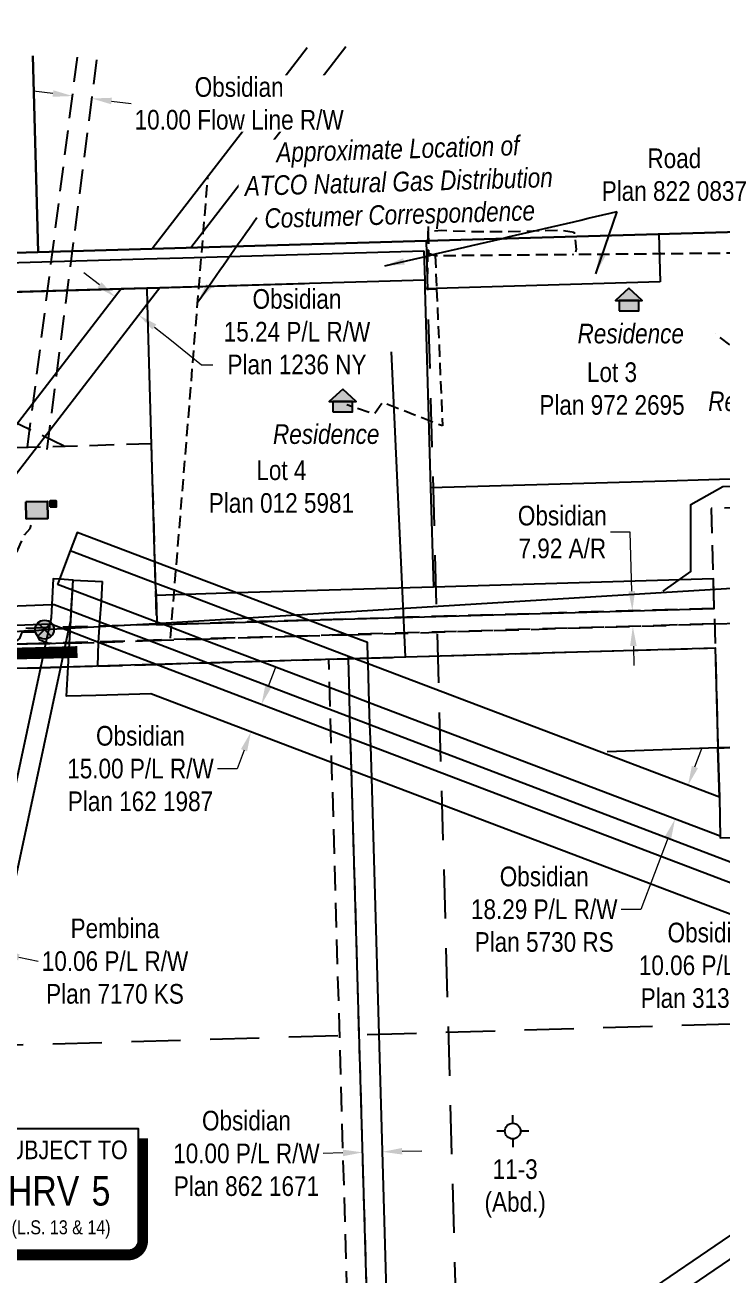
# Model space of a CAD drawing. Extents: x 636334 to 639542, y 5906010 to 5907861.
# Drawn here: x 636681 to 637035, y 5906446 to 5907082 of the extents above; entities that cross this region are included whole.
import ezdxf
from ezdxf.enums import TextEntityAlignment as Align

# ---------------------------------------------------------------- set-up
doc = ezdxf.new("R2010")
doc.units = 0
doc.header["$LTSCALE"] = 5
doc.header["$PDSIZE"] = 0.5
for name, pattern in [('foc-ACCESSROAD', [3.75, 2.5, -1.25]), ('foc-FLOWLINE', [3.75, 2.5, -1.25]), ('foc-LSD', [8, 5, -3]), ('POWERLINE5', [7.8, 2.4, -0.6, 0.6, -0.6, 0.6, -0.6, 2.4]), ('UG_PIPE', [1.875, 1.25, -0.625])]:
    doc.linetypes.add(name, pattern=pattern)
doc.layers.get('Defpoints').update_dxf_attribs({"color": 9})
for name, color, linetype in [('AS-PIPE-UG', 44, 'UG_PIPE'), ('AS-PIPE-UG-T', 44, 'Continuous'), ('AS-POWER', 104, 'foc-POWER'), ('AS-POWER-EXISTING', 72, 'POWERLINE5'), ('AS-RESIDENCE', 14, 'Continuous'), ('AS-ROADS', 254, 'Continuous'), ('AS-TELUS', 224, 'foc-TEL'), ('C-AR', 13, 'foc-ACCESSROAD'), ('C-FLOWLINE', 13, 'foc-FLOWLINE'), ('C-RW', 13, 'Continuous'), ('C-WS', 13, 'foc-ACCESSROAD'), ('CG-NOTES', 7, 'Continuous'), ('CTW', 7, 'Continuous'), ('F-RW', 190, 'Continuous'), ('F-WS-S', 8, 'Continuous'), ('L-SEC', 7, 'Continuous'), ('L-SECTION-LSD', 7, 'foc-LSD'), ('L-TITLEDB', 4, 'Continuous'), ('L-TITLEDB-T', 4, 'Continuous')]:
    doc.layers.add(name, color=color, linetype=linetype)
doc.layers.add('AS-STRUCTURE', color=7, linetype='Continuous', lineweight=30, true_color=0x595959)
doc.layers.add('AS-STRUCTURE-H', color=7, linetype='Continuous', true_color=0xa8a8a8)
for name, color, linetype, lineweight in [('C-AR-T', 13, 'Continuous', 9), ('C-FLOWLINE-T', 13, 'Continuous', 9), ('C-RW-T', 13, 'Continuous', 9), ('F-RW-T', 190, 'Continuous', 9)]:
    doc.layers.add(name, color=color, linetype=linetype, lineweight=lineweight)
doc.styles.add('80CG', font='ARIALN.TTF', dxfattribs={"height": 10})
doc.styles.add('80L', font='ARIALN.TTF', dxfattribs={"height": 10})
doc.styles.add('foc-LtypeFont', font='ARIALN.TTF', dxfattribs={"height": 7.35})
doc.styles.add('HRV', font='ARIALN.TTF', dxfattribs={"height": 3})
doc.linetypes.add('foc-POWER', pattern='A,6,-1,["P",foc-LtypeFont,S=0.2,R=0,X=-0.625,Y=-0.75],-1.24,4', length=12.24)
doc.linetypes.add('foc-TEL', pattern='A,2,-1,["T",foc-LtypeFont,S=0.2,R=0,X=-0.425,Y=-0.75],-1.24,8', length=12.24)
doc.dimstyles.new('Compass 5 000', dxfattribs={"dimscale": 5, "dimtxt": 9, "dimasz": 2, "dimexe": 0.2, "dimexo": 0.0625, "dimgap": 0.5, "dimtad": 0, "dimtih": 1, "dimtoh": 1, "dimzin": 0, "dimdsep": 46, "dimtxsty": '80CG', "dimcen": 0.1, "dimse1": 1, "dimse2": 1, "dimclrd": 256, "dimclrt": 256, "dimaunit": 1, "dimadec": 4, "dimazin": 0, "dimtfac": 0.06, "dimtofl": 0, "dimtmove": 0, "dimatfit": 1, "dimfxl": 0.2, "dimtolj": 1, "dimtzin": 0, "dimlwd": -1, "dimarcsym": 0})

# ---------------------------------------------------------------- blocks, each defined once
blk = doc.blocks.new('POWERPOLE')
h = blk.add_hatch(color=255)
edge = h.paths.add_edge_path()
edge.add_arc((0, 0), 0.96, 0, 360)
at = {"linetype": 'Continuous'}
for p, q in [((0.68, -0.68), (-0.68, 0.68)), ((-0.68, -0.68), (0.68, 0.68))]:
    blk.add_line(p, q, dxfattribs=at)
blk.add_circle((0, 0), 0.96, dxfattribs=at)
blk = doc.blocks.new('HRV')
blk.add_lwpolyline([(-35.14, 31.6), (37.21, 31.6), (37.21, -25.54, -0.414214), (32.21, -30.54), (-40.14, -30.54), (-40.14, 26.6, -0.414214)], format="xyb", close=True)
at = {"const_width": 5, "flags": 128}
blk.add_lwpolyline([(-35.14, -33.04), (32.21, -33.04, 0.414214), (39.71, -25.54), (39.71, 26.6)], format="xyb", dxfattribs=at)
at = {"style": '80L'}
blk.add_text('SUBJECT TO', height=9.5, dxfattribs=at).set_placement((-2.01, 13.06), align=Align.BOTTOM_CENTER)
blk.add_attdef('(N.W.1/4 00)', text='', height=7.12, dxfattribs=at).set_placement((-2.01, -24.45), align=Align.BOTTOM_CENTER)
at = {"layer": 'CTW', "color": 3, "style": 'HRV'}
blk.add_text('HRV', height=15, dxfattribs=at).set_placement((-10.88, -0.18), align=Align.MIDDLE_CENTER)
blk.add_attdef('0', text='', height=15, dxfattribs=at).set_placement((18.28, -0.18), align=Align.MIDDLE_CENTER)
blk = doc.blocks.new('*D512')
at = {"layer": 'C-AR-T', "transparency": 16777216}
for p, q in [((636988.66, 5906823.54), (636978.66, 5906823.54)), ((636989.54, 5906793.52), (636988.66, 5906823.54)), ((636990.36, 5906765.59), (636990.65, 5906755.6))]:
    blk.add_line(p, q, dxfattribs=at)
for points in [[(636991.21, 5906793.57), (636987.88, 5906793.47), (636989.83, 5906783.52)], [(636992.02, 5906765.64), (636988.69, 5906765.54), (636990.06, 5906775.59)]]:
    blk.add_solid(points, dxfattribs=at)
at = {"layer": 'Defpoints', "color": 0, "transparency": 16777216}
for p in [(636985.19, 5906783.39), (636989.83, 5906783.52), (636985.42, 5906775.45)]:
    blk.add_point(p, dxfattribs=at)
at = {"layer": 'C-AR-T', "transparency": 16777216, "insert": (636954.22, 5906823.54), "char_height": 10, "attachment_point": 5, "style": '80CG'}
blk.add_mtext('\\A1;Obsidian\\P7.92 A/R', dxfattribs=at)
blk = doc.blocks.new('*D517')
at = {"layer": 'C-FLOWLINE-T', "transparency": 16777216}
for p, q in [((636695.23, 5907046.76), (636685.31, 5907048.03)), ((636724.99, 5907042.95), (636734.9, 5907041.68))]:
    blk.add_line(p, q, dxfattribs=at)
for points in [[(636695.44, 5907048.41), (636695.02, 5907045.1), (636705.15, 5907045.49)], [(636725.2, 5907044.6), (636724.77, 5907041.3), (636715.07, 5907044.22)]]:
    blk.add_solid(points, dxfattribs=at)
at = {"layer": 'Defpoints', "color": 0, "transparency": 16777216}
for p in [(636715.07, 5907044.22), (636700.94, 5907012.56), (636710.85, 5907011.3)]:
    blk.add_point(p, dxfattribs=at)
at = {"layer": 'C-FLOWLINE-T', "transparency": 16777216, "insert": (636789.9, 5907041.68), "char_height": 10, "attachment_point": 5, "style": '80CG', "bg_fill": 3, "box_fill_scale": 1.1, "bg_fill_color": 256, "bg_fill_true_color": 13158600, "bg_fill_transparency": 0}
blk.add_mtext('\\A1;Obsidian \\P10.00 Flow Line R/W', dxfattribs=at)
blk = doc.blocks.new('*D518')
at = {"layer": 'C-RW-T', "transparency": 16777216}
for p, q in [((636842.68, 5906507.59), (636832.68, 5906507.31)), ((636872.76, 5906508.45), (636882.75, 5906508.74))]:
    blk.add_line(p, q, dxfattribs=at)
for points in [[(636872.71, 5906510.12), (636872.8, 5906506.79), (636862.76, 5906508.17)], [(636842.63, 5906509.26), (636842.73, 5906505.93), (636852.68, 5906507.88)]]:
    blk.add_solid(points, dxfattribs=at)
at = {"layer": 'Defpoints', "color": 0, "transparency": 16777216}
for p in [(636851.4, 5906552.33), (636861.49, 5906552.62), (636862.76, 5906508.17)]:
    blk.add_point(p, dxfattribs=at)
at = {"layer": 'C-RW-T', "transparency": 16777216, "insert": (636793.6, 5906507.31), "char_height": 10, "attachment_point": 5, "style": '80CG'}
blk.add_mtext('\\A1;Obsidian \\P10.00 P/L R/W  \\PPlan 862 1671', dxfattribs=at)
blk = doc.blocks.new('*D519')
at = {"layer": 'C-RW-T', "transparency": 16777216}
for p, q in [((636804.79, 5906745.2), (636808.34, 5906754.55)), ((636792.36, 5906712.5), (636788.81, 5906703.16)), ((636788.81, 5906703.16), (636778.81, 5906703.16))]:
    blk.add_line(p, q, dxfattribs=at)
for points in [[(636803.23, 5906745.8), (636806.35, 5906744.61), (636801.24, 5906735.86)], [(636790.8, 5906713.1), (636793.92, 5906711.91), (636795.91, 5906721.85)]]:
    blk.add_solid(points, dxfattribs=at)
at = {"layer": 'Defpoints', "color": 0, "transparency": 16777216}
for p in [(636804.72, 5906734.54), (636795.91, 5906721.85), (636799.39, 5906720.53)]:
    blk.add_point(p, dxfattribs=at)
at = {"layer": 'C-RW-T', "transparency": 16777216, "insert": (636739.72, 5906703.16), "char_height": 10, "attachment_point": 5, "style": '80CG'}
blk.add_mtext('\\A1;Obsidian \\P15.00 P/L R/W \\PPlan 162 1987', dxfattribs=at)
blk = doc.blocks.new('*D520')
at = {"layer": 'C-RW-T', "transparency": 16777216}
for p, q in [((637095.52, 5906645.23), (637099.08, 5906654.58)), ((637084.83, 5906617.17), (637079.45, 5906603.03)), ((637079.45, 5906603.03), (637069.45, 5906603.03))]:
    blk.add_line(p, q, dxfattribs=at)
for points in [[(637093.96, 5906645.83), (637097.08, 5906644.64), (637091.96, 5906635.89)], [(637083.27, 5906617.76), (637086.39, 5906616.57), (637088.39, 5906626.51)]]:
    blk.add_solid(points, dxfattribs=at)
at = {"layer": 'Defpoints', "color": 0, "transparency": 16777216}
for p in [(637088.39, 5906626.51), (637117.6, 5906626.12), (637114.03, 5906616.75)]:
    blk.add_point(p, dxfattribs=at)
at = {"layer": 'C-RW-T', "transparency": 16777216, "insert": (637030.36, 5906603.03), "char_height": 10, "attachment_point": 5, "style": '80CG'}
blk.add_mtext('\\A1;Obsidian \\P10.06 P/L R/W  \\PPlan 3133 MC', dxfattribs=at)
blk = doc.blocks.new('*D521')
at = {"layer": 'C-RW-T', "transparency": 16777216}
for p, q in [((637021.65, 5906704.03), (637025.2, 5906713.38)), ((637008.02, 5906668.2), (636994.08, 5906631.57)), ((636994.08, 5906631.57), (636984.08, 5906631.57))]:
    blk.add_line(p, q, dxfattribs=at)
for points in [[(637020.09, 5906704.62), (637023.21, 5906703.44), (637018.09, 5906694.68)], [(637006.46, 5906668.79), (637009.58, 5906667.61), (637011.57, 5906677.55)]]:
    blk.add_solid(points, dxfattribs=at)
at = {"layer": 'Defpoints', "color": 0, "transparency": 16777216}
for p in [(636963.96, 5906715.27), (636957.44, 5906698.14), (637011.57, 5906677.55)]:
    blk.add_point(p, dxfattribs=at)
at = {"layer": 'C-RW-T', "transparency": 16777216, "insert": (636945, 5906631.57), "char_height": 10, "attachment_point": 5, "style": '80CG'}
blk.add_mtext('\\A1;Obsidian \\P18.29 P/L R/W \\PPlan 5730 RS ', dxfattribs=at)
blk = doc.blocks.new('*D522')
at = {"layer": 'C-RW-T', "transparency": 16777216}
for p, q in [((636718.88, 5906949.41), (636710.96, 5906955.51)), ((636746.78, 5906927.91), (636754.71, 5906921.81))]:
    blk.add_line(p, q, dxfattribs=at)
for points in [[(636719.9, 5906950.73), (636717.86, 5906948.09), (636726.8, 5906943.31)], [(636747.8, 5906929.23), (636745.77, 5906926.59), (636738.86, 5906934.01)]]:
    blk.add_solid(points, dxfattribs=at)
at = {"layer": 'Defpoints', "color": 0, "transparency": 16777216}
for p in [(636726.8, 5906943.31), (636688.34, 5906893.39), (636700.4, 5906884.1)]:
    blk.add_point(p, dxfattribs=at)
at = {"layer": 'C-RW-T', "transparency": 16777216, "insert": (636819.3, 5906925.48), "char_height": 10, "width": 379.244, "attachment_point": 5, "style": '80CG'}
blk.add_mtext('\\A1;Obsidian\\P15.24 P/L R/W \\PPlan 1236 NY  ', dxfattribs=at)
blk = doc.blocks.new('*D528')
at = {"layer": 'Defpoints', "color": 0, "transparency": 16777216}
for p in [(636668.12, 5906609.35), (636652.55, 5906584.56), (636662.38, 5906582.46)]:
    blk.add_point(p, dxfattribs=at)
at = {"layer": 'F-RW-T', "transparency": 16777216}
for p, q in [((636648.51, 5906613.54), (636638.73, 5906615.63)), ((636677.9, 5906607.26), (636687.68, 5906605.17))]:
    blk.add_line(p, q, dxfattribs=at)
for points in [[(636648.86, 5906615.17), (636648.17, 5906611.91), (636658.29, 5906611.45)], [(636678.25, 5906608.89), (636677.55, 5906605.63), (636668.12, 5906609.35)]]:
    blk.add_solid(points, dxfattribs=at)
at = {"layer": 'F-RW-T', "transparency": 16777216, "insert": (636726.77, 5906605.17), "char_height": 10, "attachment_point": 5, "style": '80CG'}
blk.add_mtext('\\A1;Pembina\\P10.06 P/L R/W  \\PPlan 7170 KS', dxfattribs=at)
blk = doc.blocks.new('res_occ')
for points in [[(0.1, 0.89), (-1.26, -0.37), (1.46, -0.37)], [(-0.9, -1.43), (1.1, -1.43), (1.1, -0.37), (-0.9, -0.37)]]:
    blk.add_hatch(color=14).paths.add_polyline_path(points)
at = {"color": 14}
for points in [[(0.1, 0.89), (-1.26, -0.37), (1.46, -0.37)], [(-0.9, -1.43), (1.1, -1.43), (1.1, -0.37), (-0.9, -0.37)]]:
    blk.add_lwpolyline(points, close=True, dxfattribs=at)
blk = doc.blocks.new('GABD')
for p, q in [((0, 0.81), (0, 1.62)), ((-0.81, 0), (-1.62, 0)), ((1.62, 0), (0.81, 0)), ((0, -0.81), (0, -1.62))]:
    blk.add_line(p, q)
blk.add_circle((0, 0), 0.8)

msp = doc.modelspace()

# ---------------------------------------------------------------- hatches: boundary and pattern name
at = {"layer": 'AS-STRUCTURE-H'}
h = msp.add_hatch(color=256, dxfattribs=at)
h.dxf.hatch_style = 1
h.paths.add_polyline_path([(636681.378, 5906838.934), (636692.489, 5906839.194), (636692.62, 5906830.485), (636681.597, 5906830.252)])
h = msp.add_hatch(color=256, dxfattribs=at)
h.dxf.hatch_style = 1
h.paths.add_polyline_path([(636693.819, 5906836.348), (636696.894, 5906836.394), (636696.92, 5906839.465), (636693.831, 5906839.498)])

# ---------------------------------------------------------------- linework, layer by layer
at = {"layer": 'AS-PIPE-UG'}
msp.add_line((636889.577, 5906964.305), (636890.282, 5906947.833), dxfattribs=at)
at = {"layer": 'AS-PIPE-UG', "flags": 128}
for points in [[(636890.516, 5907007.525), (636885.96, 5906987.08), (636886.069, 5906976.639)], [(636754.974, 5906769.572), (636755.14, 5906771.614), (636773.99, 5907004.165)], [(636890.311, 5906947.16), (636885.602, 5906947.081), (636886.069, 5906976.639), (636892.707, 5906977.264), (636907.269, 5906976.504), (636926.542, 5906976.481), (636952.883, 5906977.311), (636960.198, 5906976.175), (636961.25, 5906967.398), (636960.673, 5906964.93), (637134.593, 5906966.459), (637129.216, 5906904.746), (637322.125, 5906897.673), (637324.987, 5906937.785), (637387.404, 5906939.267)], [(636886.071, 5906976.431), (636886.186, 5906965.497), (636889.577, 5906964.306), (636960.008, 5906964.925)], [(636890.311, 5906947.16), (636893.29, 5906877.562), (636862.772, 5906889.552), (636858.646, 5906883.6), (636844.579, 5906888.307)], [(637129.216, 5906904.746), (637053.76, 5906907.514), (637032.055, 5906924.61)], [(636372.29, 5906470.46), (636375.448, 5906480.476), (636378.135, 5906489.04), (636379.548, 5906494.006), (636382.495, 5906504.286), (636384.361, 5906508.14), (636385.636, 5906511.195), (636386.377, 5906514.563), (636386.928, 5906518.048), (636389.387, 5906525.381), (636392.728, 5906535.258), (636396.541, 5906547.75), (636399.74, 5906558.038), (636403.876, 5906571.038), (636407, 5906581.091), (636409.814, 5906590.175), (636413.29, 5906601.131), (636416.803, 5906612.631), (636419.458, 5906620.865), (636423.739, 5906634.264), (636427.057, 5906645.166), (636430.786, 5906657.504), (636433.882, 5906667.244), (636438.656, 5906682.144), (636442.93, 5906695.856), (636448.358, 5906713.357), (636452.245, 5906724.932), (636454.384, 5906732.856), (636457.476, 5906743.333), (636458.566, 5906754.438), (636458.255, 5906771.681), (636455.807, 5906773.105), (636452.644, 5906776.429), (636451.709, 5906785.571), (636451.286, 5906793.519), (636450.678, 5906798.198), (636450.39, 5906801.078), (636450.889, 5906803.057), (636453.331, 5906803.554), (636457.535, 5906803.3), (636460.086, 5906803.108), (636492.397, 5906802.242), (636502.914, 5906801.497), (636507.009, 5906800.944), (636511.621, 5906800.545), (636517.85, 5906799.717), (636525.135, 5906799.021), (636532.146, 5906797.929), (636542.591, 5906796.6), (636552.336, 5906795.153), (636561.715, 5906793.938), (636570.075, 5906792.866), (636579.881, 5906791.194), (636588.231, 5906789.949), (636595.203, 5906789.275), (636601.098, 5906788.384), (636609.263, 5906787.47), (636624.776, 5906785.152), (636640.599, 5906784.258), (636651.584, 5906783.475), (636667.264, 5906782.861), (636668.939, 5906783.18), (636669.72, 5906784.424), (636669.496, 5906789.057), (636669.847, 5906797.538), (636672.249, 5906804.568), (636675.114, 5906809.571), (636678.528, 5906817.293), (636680.914, 5906822.378), (636683.601, 5906825.378), (636684.77, 5906828.838)]]:
    msp.add_lwpolyline(points, dxfattribs=at)
at = {"layer": 'AS-POWER', "flags": 128}
for points in [[(637005.478, 5906793.468), (637019.498, 5906803.592), (637019.508, 5906837.686), (637035.887, 5906846.835), (637123.015, 5906850.396), (637124.395, 5906768.602), (637078.189, 5906767.338)], [(636460.316, 5906754.042), (636497.848, 5906769.308), (636508.07, 5906769.112), (636605.813, 5906771.669), (636625.86, 5906772.164), (636646.211, 5906772.702), (636678.241, 5906773.167), (636682.441, 5906773.443), (636686.561, 5906773.479), (636690.943, 5906773.952), (636747.246, 5906777.016), (637054.232, 5906795.911)]]:
    msp.add_lwpolyline(points, dxfattribs=at)
at = {"layer": 'AS-ROADS', "flags": 128}
msp.add_lwpolyline([(636693.467, 5906766.735), (636688.595, 5906768.617), (636686.422, 5906772.563), (636679.309, 5906772.698), (636678.228, 5906769.462), (636674.937, 5906766.861)], close=True, dxfattribs=at)
at = {"layer": 'AS-ROADS', "const_width": 6, "flags": 128}
msp.add_lwpolyline([(636492.619, 5906756.494), (636496.413, 5906756.867), (636501.871, 5906757.404), (636707.679, 5906762.533)], dxfattribs=at)
at = {"layer": 'AS-STRUCTURE', "flags": 128}
for points in [[(636681.378, 5906838.934), (636692.489, 5906839.194), (636692.62, 5906830.485), (636681.597, 5906830.252)], [(636693.819, 5906836.348), (636696.894, 5906836.394), (636696.92, 5906839.465), (636693.831, 5906839.498)]]:
    msp.add_lwpolyline(points, close=True, dxfattribs=at)
at = {"layer": 'AS-TELUS', "flags": 128}
for points in [[(636489.757, 5906940.289), (636823.085, 5906950.013)], [(636874.428, 5906760.016), (636867.392, 5906915.362)], [(636489.885, 5906748.893), (637031.978, 5906764.637), (637033.367, 5906713.761), (636977.003, 5906711.67)]]:
    msp.add_lwpolyline(points, dxfattribs=at)
at = {"layer": 'C-AR'}
for p, q in [((636688.512, 5906766.679), (636494.723, 5906761.221)), ((636701.828, 5906767.075), (636691.482, 5906766.767))]:
    msp.add_line(p, q, dxfattribs=at)
at = {"layer": 'C-AR', "linetype": 'Continuous'}
msp.add_line((636691.482, 5906766.767), (636688.512, 5906766.679), dxfattribs=at)
at = {"layer": 'C-AR'}
for points in [[(637031.359, 5906784.741), (636494.493, 5906769.135)], [(637031.589, 5906776.826), (636494.723, 5906761.221)], [(636701.828, 5906767.075), (636703.596, 5906767.116), (636718.43, 5906767.458), (636744.25, 5906768.34), (636770.717, 5906769.128), (636818.451, 5906770.549), (636844.631, 5906771.264), (637043.835, 5906777.191), (637045.555, 5906714.105)], [(636495.061, 5906749.04), (636688.859, 5906754.499), (636699.204, 5906754.806), (636702.904, 5906754.917), (636718.07, 5906755.348), (636747.732, 5906756.252), (636773.92, 5906757.032), (636800.418, 5906757.823), (636845.493, 5906759.084), (636848.206, 5906759.245), (636855.391, 5906759.458), (637031.978, 5906764.637), (637033.367, 5906713.761)]]:
    msp.add_lwpolyline(points, dxfattribs=at)
at = {"layer": 'C-FLOWLINE', "flags": 128}
for points in [[(636682.291, 5906866.798), (636707.854, 5907066.631)], [(636692.208, 5906865.53), (636717.97, 5907066.925)], [(636700.937, 5906867.334), (636509.649, 5906959.457), (636506.977, 5907060.008)]]:
    msp.add_lwpolyline(points, dxfattribs=at)
at = {"layer": 'C-FLOWLINE'}
for points in [[(637054.301, 5906170.768), (636849.284, 5906277.297), (636847.884, 5906329.361), (636847.542, 5906341.283), (636835.496, 5906758.931)], [(637074.807, 5906171.379), (636859.119, 5906283.452), (636857.877, 5906329.639), (636857.535, 5906341.569), (636847.034, 5906702.417), (636846.564, 5906718.587), (636846.251, 5906729.467), (636845.934, 5906740.549), (636845.493, 5906759.084), (636845.463, 5906760.244)]]:
    msp.add_lwpolyline(points, dxfattribs=at)
at = {"layer": 'C-RW', "linetype": 'Continuous'}
for p, q in [((636844.07, 5907070.563), (636765.265, 5906968.282)), ((636824.406, 5907069.991), (636811.516, 5907053.261)), ((636811.516, 5907053.261), (636745.6, 5906967.708)), ((636729.871, 5906947.293), (636652.395, 5906846.739)), ((636749.537, 5906947.868), (636743.157, 5906939.587)), ((636743.157, 5906939.587), (636664.456, 5906837.444)), ((636703.987, 5906814.04), (636698.47, 5906799.527)), ((636747.235, 5906797.608), (636703.987, 5906814.04)), ((636698.47, 5906799.527), (636697.491, 5906796.951)), ((636705.13, 5906794.048), (636697.491, 5906796.951)), ((636719.831, 5906788.472), (636720.418, 5906798.402)), ((636762.545, 5906791.807), (636747.235, 5906797.608)), ((636719.831, 5906788.472), (636705.13, 5906794.048)), ((636799.008, 5906777.937), (636762.545, 5906791.807)), ((636747.989, 5906777.782), (636719.831, 5906788.472)), ((636751.392, 5906776.484), (636747.989, 5906777.782)), ((636818.451, 5906770.549), (636799.008, 5906777.937)), ((636770.717, 5906769.128), (636751.392, 5906776.484)), ((636845.463, 5906760.244), (636818.451, 5906770.549)), ((636800.418, 5906757.823), (636770.717, 5906769.128)), ((636845.934, 5906740.549), (636800.418, 5906757.823)), ((636848.206, 5906759.245), (636845.463, 5906760.244)), ((636855.476, 5906756.482), (636848.206, 5906759.245)), ((637034.115, 5906688.625), (636855.476, 5906756.482)), ((636856.043, 5906736.709), (636845.934, 5906740.549)), ((637034.538, 5906668.81), (636856.043, 5906736.709)), ((636847.034, 5906702.417), (636857.306, 5906698.511)), ((636857.306, 5906698.511), (637069.968, 5906617.635))]:
    msp.add_line(p, q, dxfattribs=at)
for points in [[(636855.476, 5906756.482), (636855.391, 5906759.458), (636855.165, 5906767.295), (636844.631, 5906771.264), (636825.12, 5906778.711), (636788.497, 5906792.626), (636746.925, 5906808.421), (636707.539, 5906823.384), (636703.987, 5906814.04)], [(636847.034, 5906702.417), (636744.975, 5906741.216), (636717.073, 5906740.478), (636702.059, 5906740.003), (636702.904, 5906754.917), (636703.596, 5906767.116), (636703.926, 5906772.949), (636704.281, 5906778.556), (636705.409, 5906799.149), (636720.418, 5906798.402)], [(637061.357, 5906636.806), (636856.846, 5906714.683), (636846.564, 5906718.587), (636747.732, 5906756.252), (636718.43, 5906767.458), (636703.926, 5906772.949), (636703.146, 5906773.244), (636694.191, 5906776.656), (636693.592, 5906776.633), (636608.224, 5906773.283), (636607.834, 5906783.329), (636694.663, 5906786.737), (636695.855, 5906786.783), (636704.551, 5906783.469), (636719.129, 5906777.914), (636744.25, 5906768.34), (636773.92, 5906757.032), (636846.251, 5906729.467), (636856.36, 5906725.614), (637064.996, 5906646.155)], [(636718.07, 5906755.348), (636718.43, 5906767.458), (636719.129, 5906777.914), (636719.831, 5906788.472)], [(637074.807, 5906171.379), (636859.119, 5906283.452), (636857.877, 5906329.639), (636857.535, 5906341.569), (636847.034, 5906702.417), (636846.564, 5906718.587), (636846.251, 5906729.467), (636845.934, 5906740.549), (636845.493, 5906759.084), (636845.463, 5906760.244)], [(636867.686, 5906336.321), (636867.344, 5906348.254), (636857.306, 5906698.511), (636856.846, 5906714.683), (636856.36, 5906725.614), (636856.043, 5906736.709), (636855.476, 5906756.482)]]:
    msp.add_lwpolyline(points, dxfattribs=at)
at = {"layer": 'C-RW', "linetype": 'Continuous', "flags": 128}
msp.add_lwpolyline([(637034.115, 5906688.625), (637033.367, 5906713.761), (637045.555, 5906714.105), (637155.256, 5906717.197), (637045.555, 5906714.105), (637033.367, 5906713.761), (637034.115, 5906688.625), (637034.555, 5906668.018), (637162.459, 5906671.692), (637172.513, 5906671.946), (637176.009, 5906546.582), (637178.595, 5906453.776), (637300.691, 5906457.108), (637290.484, 5906822.637), (637167.556, 5906819.253), (637152.644, 5906818.842), (637152.864, 5906810.27), (637155.256, 5906717.197)], dxfattribs=at)
at = {"layer": 'C-RW', "flags": 128}
msp.add_lwpolyline([(636747.709, 5906791.326), (636747.989, 5906777.782), (636748.017, 5906776.375), (636751.392, 5906776.484), (636799.008, 5906777.937), (636825.12, 5906778.711), (637031.43, 5906784.736), (637031.02, 5906799.724), (636888.721, 5906795.56)], dxfattribs=at)
at = {"layer": 'C-RW-T', "flags": 128}
msp.add_lwpolyline([(636754.701, 5906921.811), (636770.715, 5906908.735), (636776.459, 5906908.735)], dxfattribs=at)
at = {"layer": 'C-WS'}
for p, q in [((636545.184, 5906862.86), (636745.196, 5906868.605)), ((636745.196, 5906868.605), (636747.842, 5906776.499))]:
    msp.add_line(p, q, dxfattribs=at)
at = {"layer": 'C-WS', "flags": 128}
msp.add_lwpolyline([(637029.933, 5906835.596), (637033.367, 5906713.761), (637155.256, 5906717.197), (637152.124, 5906839.041)], close=True, dxfattribs=at)
at = {"layer": 'F-RW', "linetype": 'Continuous'}
for points in [[(636704.281, 5906778.556), (636704.551, 5906783.469), (636705.13, 5906794.048), (636705.409, 5906799.149), (636698.47, 5906799.527), (636695.374, 5906799.695), (636694.663, 5906786.737), (636694.287, 5906779.886), (636693.592, 5906776.633), (636691.482, 5906766.767), (636688.859, 5906754.499), (636589.729, 5906290.592), (636546.249, 5906155.635), (636536.826, 5906126.37), (636547.484, 5906126.652), (636548.965, 5906131.248), (636556.916, 5906155.953), (636599.455, 5906287.994), (636699.204, 5906754.806), (636701.828, 5906767.075), (636703.146, 5906773.244), (636704.281, 5906778.556)], [(636867.686, 5906336.321), (637176.009, 5906546.582), (637174.695, 5906593.729), (637174.395, 5906604.511), (637174.092, 5906615.429), (637173.541, 5906635.195), (637172.513, 5906671.946), (637170.707, 5906761.213), (637160.771, 5906760.94), (637162.459, 5906671.692), (637163.369, 5906639.084), (637163.92, 5906619.318), (637164.225, 5906608.372), (637164.529, 5906597.518), (637164.64, 5906593.479), (637165.894, 5906551.732), (636867.344, 5906348.254)]]:
    msp.add_lwpolyline(points, dxfattribs=at)
at = {"layer": 'L-SEC'}
for points in [[(637385.812, 5906986.301), (637285.884, 5906983.402), (636884.96, 5906971.738), (636484.037, 5906960.073), (636481.223, 5907060.008)], [(636510.234, 5906015.438), (636506.385, 5906154.448), (636495.211, 5906557.261), (636484.037, 5906960.073), (636884.96, 5906971.738), (637285.884, 5906983.402), (637385.812, 5906986.301)]]:
    msp.add_lwpolyline(points, dxfattribs=at)
at = {"layer": 'L-SECTION-LSD', "flags": 128}
for points in [[(636884.96, 5906971.738), (636907.45, 5906166.394)], [(636495.211, 5906557.261), (637297.235, 5906580.865)]]:
    msp.add_lwpolyline(points, dxfattribs=at)
at = {"layer": 'L-TITLEDB', "linetype": 'Continuous'}
for p, q in [((636684.949, 5907065.935), (636687.694, 5906966.019)), ((636687.694, 5906966.019), (636684.949, 5907065.935)), ((637003.34, 5906975.227), (636765.265, 5906968.282)), ((637003.34, 5906975.227), (636765.265, 5906968.282)), ((637003.34, 5906975.227), (637004.04, 5906950.864)), ((637003.34, 5906975.227), (637004.04, 5906950.864)), ((636745.6, 5906967.708), (636687.694, 5906966.019)), ((636745.6, 5906967.708), (636687.694, 5906966.019)), ((636765.265, 5906968.282), (636745.6, 5906967.708)), ((636765.265, 5906968.282), (636745.6, 5906967.708)), ((636489.343, 5906955.202), (636741.636, 5906962.563)), ((636687.694, 5906966.019), (636494.074, 5906960.369)), ((636687.694, 5906966.019), (636494.074, 5906960.369)), ((636741.636, 5906962.563), (636761.3, 5906963.137)), ((636761.3, 5906963.137), (636883.807, 5906966.712)), ((636883.807, 5906966.712), (636884.235, 5906951.797)), ((636884.235, 5906951.797), (636749.537, 5906947.868)), ((636884.235, 5906951.797), (636884.362, 5906947.372)), ((636884.235, 5906951.797), (636884.362, 5906947.372)), ((637004.04, 5906950.864), (636884.362, 5906947.372)), ((637004.04, 5906950.864), (636884.362, 5906947.372)), ((636729.871, 5906947.293), (636489.757, 5906940.289)), ((636729.871, 5906947.293), (636489.757, 5906940.289)), ((636742.925, 5906947.675), (636729.871, 5906947.293)), ((636742.925, 5906947.675), (636729.871, 5906947.293)), ((636749.537, 5906947.868), (636742.925, 5906947.675)), ((636742.925, 5906947.675), (636743.157, 5906939.587)), ((636742.925, 5906947.675), (636743.157, 5906939.587)), ((636884.362, 5906947.372), (636887.27, 5906846.096)), ((636884.362, 5906947.372), (636887.27, 5906846.096)), ((636743.157, 5906939.587), (636746.925, 5906808.421)), ((636743.157, 5906939.587), (636746.925, 5906808.421)), ((637007.192, 5906849.515), (636887.27, 5906846.096)), ((637007.192, 5906849.515), (636887.27, 5906846.096)), ((637109.617, 5906852.488), (637007.192, 5906849.515)), ((637109.617, 5906852.488), (637007.192, 5906849.515)), ((636887.27, 5906846.096), (636888.721, 5906795.56)), ((636887.27, 5906846.096), (636888.721, 5906795.56)), ((636746.925, 5906808.421), (636747.235, 5906797.608)), ((636746.925, 5906808.421), (636747.235, 5906797.608)), ((636747.235, 5906797.608), (636747.709, 5906791.326)), ((636747.235, 5906797.608), (636747.709, 5906791.326)), ((636762.545, 5906791.807), (636747.709, 5906791.326)), ((636762.545, 5906791.807), (636747.709, 5906791.326)), ((636788.497, 5906792.626), (636762.545, 5906791.807)), ((636788.497, 5906792.626), (636762.545, 5906791.807)), ((636888.721, 5906795.56), (636788.497, 5906792.626)), ((636888.721, 5906795.56), (636788.497, 5906792.626))]:
    msp.add_line(p, q, dxfattribs=at)

# ---------------------------------------------------------------- block references
at = {"layer": 'AS-POWER-EXISTING', "xscale": 4.998530249999997, "yscale": 4.998530249999997, "zscale": 4.998530249999997}
msp.add_blockref('POWERPOLE', (636690.943, 5906773.952), dxfattribs=at)
at = {"layer": 'AS-RESIDENCE', "color": 3, "xscale": 4.99779521383994, "yscale": 4.99779521383994, "zscale": 4.99779521383994}
for p in [(636987.594, 5906943.292), (636842.044, 5906891.883)]:
    msp.add_blockref('res_occ', p, dxfattribs=at)
at = {"layer": 'CG-NOTES'}
msp.add_blockref('HRV', (636701.356, 5906488.503), dxfattribs=at).add_auto_attribs({'(N.W.1/4 00)': '(L.S. 13 & 14)', '0': '5'})
at = {"layer": 'F-WS-S', "xscale": 4.999999999999996, "yscale": 4.999999999999996, "zscale": 4.999999999999996}
msp.add_blockref('GABD', (636929.012, 5906518.722), dxfattribs=at)

# ---------------------------------------------------------------- texts
at = {"layer": 'AS-RESIDENCE', "char_height": 9.99559, "attachment_point": 1, "style": '80L'}
for insert in [(636961.959, 5906929.593), (637028.399, 5906895.122), (636807.112, 5906878.435)]:
    msp.add_mtext_dynamic_manual_height_columns('{\\fArial Narrow|b0|i1|c0|p34;Residence}', width=53.9166, gutter_width=49.978, heights=[0], dxfattribs=dict(at, insert=insert))
at = {"layer": 'F-RW-T', "insert": (636930.248, 5906489.52), "char_height": 9.9956, "attachment_point": 5, "style": '80CG'}
msp.add_mtext('\\A1;11-3 \\P(Abd.) ', dxfattribs=at)
at = {"layer": 'L-TITLEDB-T', "insert": (637011.176, 5907005.406), "char_height": 9.99559, "attachment_point": 5, "style": '80CG'}
msp.add_mtext('\\A1;Road\\PPlan 822 0837', dxfattribs=at)

# ---------------------------------------------------------------- dimensions: what is measured, and where the dimension line sits
at = {"layer": 'C-AR-T', "color": 3}
dim = msp.add_linear_dim(base=(636989.833, 5906783.522), p1=(636985.417, 5906775.453), p2=(636985.185, 5906783.386), angle=91.672815, text='Obsidian\\P7.92 A/R', dimstyle='Compass 5 000', dxfattribs=at)
dim.commit()
dim.dimension.update_dxf_attribs({"geometry": '*D512', "text_midpoint": (636954.217, 5906823.539), "dimtype": 161})
at = {"layer": 'C-RW-T', "color": 1}
dim = msp.add_linear_dim(base=(636726.8, 5906943.308), p1=(636700.402, 5906884.097), p2=(636688.34, 5906893.391), angle=142.386273, text='Obsidian\\P15.24 P/L R/W \\PPlan 1236 NY  ', dimstyle='Compass 5 000', override={"dimtmove": 2}, dxfattribs=at)
dim.commit()
dim.dimension.update_dxf_attribs({"geometry": '*D522', "text_midpoint": (636819.304, 5906925.483), "dimtype": 161})
dim = msp.add_aligned_dim(p1=(636804.715, 5906734.535), p2=(636799.391, 5906720.53), distance=-3.721, text='Obsidian \\P15.00 P/L R/W \\PPlan 162 1987', dimstyle='Compass 5 000', dxfattribs=at)
dim.commit()
dim.dimension.update_dxf_attribs({"geometry": '*D519', "text_midpoint": (636739.72, 5906703.157)})
for base, p1, p2, angle, text, picture, middle in [((637011.573, 5906677.546), (636963.963, 5906715.273), (636957.444, 5906698.136), 249.173271, 'Obsidian \\P18.29 P/L R/W \\PPlan 5730 RS ', '*D521', (636944.997, 5906631.567)), ((637088.39, 5906626.512), (637117.602, 5906626.124), (637114.032, 5906616.748), 249.15327, 'Obsidian \\P10.06 P/L R/W  \\PPlan 3133 MC', '*D520', (637030.363, 5906603.031)), ((636862.761, 5906508.168), (636851.402, 5906552.328), (636861.487, 5906552.617), 1.64156, 'Obsidian \\P10.00 P/L R/W  \\PPlan 862 1671', '*D518', (636793.598, 5906507.306))]:
    dim = msp.add_linear_dim(base=base, p1=p1, p2=p2, angle=angle, text=text, dimstyle='Compass 5 000', dxfattribs=at)
    dim.commit()
    dim.dimension.update_dxf_attribs({"geometry": picture, "text_midpoint": middle, "dimtype": 161})
at = {"layer": 'F-RW-T', "color": 1}
dim = msp.add_linear_dim(base=(636668.123, 5906609.353), p1=(636652.545, 5906584.557), p2=(636662.376, 5906582.456), angle=347.938296, text='Pembina\\P10.06 P/L R/W  \\PPlan 7170 KS', dimstyle='Compass 5 000', dxfattribs=at)
dim.commit()
dim.dimension.update_dxf_attribs({"geometry": '*D528', "text_midpoint": (636726.768, 5906605.174), "dimtype": 161})

# ---------------------------------------------------------------- leaders
at = {"layer": 'L-TITLEDB-T', "path_type": 1}
msp.add_leader([(636971.303, 5906955.066), (636982.187, 5906986.713)], dimstyle='Compass 5 000', override={"dimgap": 0.5, "dimtad": 0}, dxfattribs=at)

# ---------------------------------------------------------------- next in the draw order: texts
at = {"layer": 'AS-PIPE-UG', "insert": (636871.079, 5907000.395), "char_height": 10.00537, "attachment_point": 5, "rotation": 1.671085, "style": '80CG', "bg_fill": 3, "box_fill_scale": 1.15, "bg_fill_color": 256, "bg_fill_true_color": 256, "bg_fill_transparency": 0}
msp.add_mtext('\\A1;{\\fArial Narrow|b0|i1|c0|p34;Approximate Location of \\PATCO Natural Gas Distribution \\PCostumer Correspondence}', dxfattribs=at)
at = {"layer": 'L-TITLEDB-T', "char_height": 9.99559, "attachment_point": 5, "style": '80CG', "bg_fill": 3, "box_fill_scale": 1.1, "bg_fill_color": 256, "bg_fill_transparency": 0}
for s, insert in [('\\A1;Lot 3\\PPlan 972 2695', (636979.475, 5906896.544)), ('\\A1;Lot 4\\PPlan 012 5981', (636811.378, 5906846.656))]:
    msp.add_mtext(s, dxfattribs=dict(at, insert=insert))

# ---------------------------------------------------------------- next in the draw order: dimensions: what is measured, and where the dimension line sits
at = {"layer": 'C-FLOWLINE-T', "color": 3}
dim = msp.add_linear_dim(base=(636715.066, 5907044.22), p1=(636700.938, 5907012.565), p2=(636710.854, 5907011.296), angle=352.710258, text='Obsidian \\P10.00 Flow Line R/W', dimstyle='Compass 5 000', override={"dimtfill": 1}, dxfattribs=at)
dim.commit()
dim.dimension.update_dxf_attribs({"geometry": '*D517', "text_midpoint": (636789.904, 5907041.682), "dimtype": 161})

# ---------------------------------------------------------------- next in the draw order: leaders
at = {"layer": 'AS-PIPE-UG-T', "path_type": 1}
msp.add_leader([(636768.844, 5906940.677), (636798.85, 5906983.676)], dimstyle='Compass 5 000', override={"dimgap": 0.5, "dimtad": 0}, dxfattribs=at)
at = {"layer": 'L-TITLEDB-T', "path_type": 1}
msp.add_leader([(636863.904, 5906959.05), (636982.187, 5906986.713)], dimstyle='Compass 5 000', override={"dimgap": 0.5, "dimtad": 0}, dxfattribs=at)

doc.saveas('drawing.dxf')
